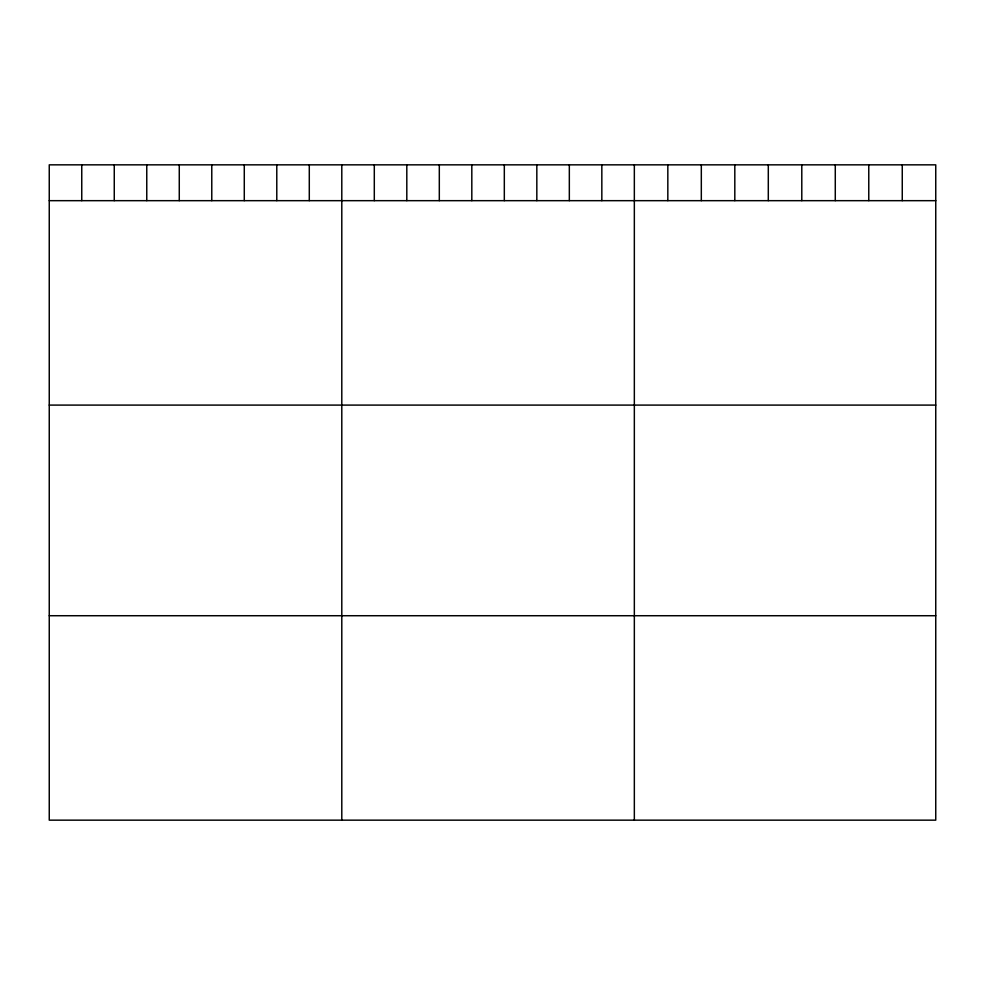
<?xml version="1.0" encoding="UTF-8"?>
<svg xmlns="http://www.w3.org/2000/svg" width="985" height="985" viewBox="0 0 985 985"><rect width="100%" height="100%" fill="white"/><g stroke="black" fill="none" stroke-linecap="round" stroke-linejoin="round"><path stroke-width="1.48" d="M935.75 200.669L935.75 820.16L49.25 820.16L49.25 164.84L935.75 164.84L935.75 200.669L49.25 200.669M49.25 405.094L935.75 405.094M49.25 615.723L935.75 615.723M902.26 164.84L902.26 200.669M868.77 164.84L868.77 200.669M835.28 164.84L835.28 200.669M801.79 164.84L801.79 200.669M768.3 164.84L768.3 200.669M734.81 164.84L734.81 200.669M701.32 164.84L701.32 200.669M667.83 164.84L667.83 200.669M634.34 164.84L634.34 820.16M601.835 164.84L601.835 200.669M569.33 164.84L569.33 200.669M536.825 164.84L536.825 200.669M504.32 164.84L504.32 200.669M471.815 164.84L471.815 200.669M439.31 164.84L439.31 200.669M406.805 164.84L406.805 200.669M374.3 164.84L374.3 200.669M341.795 164.84L341.795 820.16M309.29 164.84L309.29 200.669M276.785 164.84L276.785 200.669M244.28 164.84L244.28 200.669M211.775 164.84L211.775 200.669M179.27 164.84L179.27 200.669M146.765 164.84L146.765 200.669M114.26 164.84L114.26 200.669M81.755 164.84L81.755 200.669"/></g></svg>
